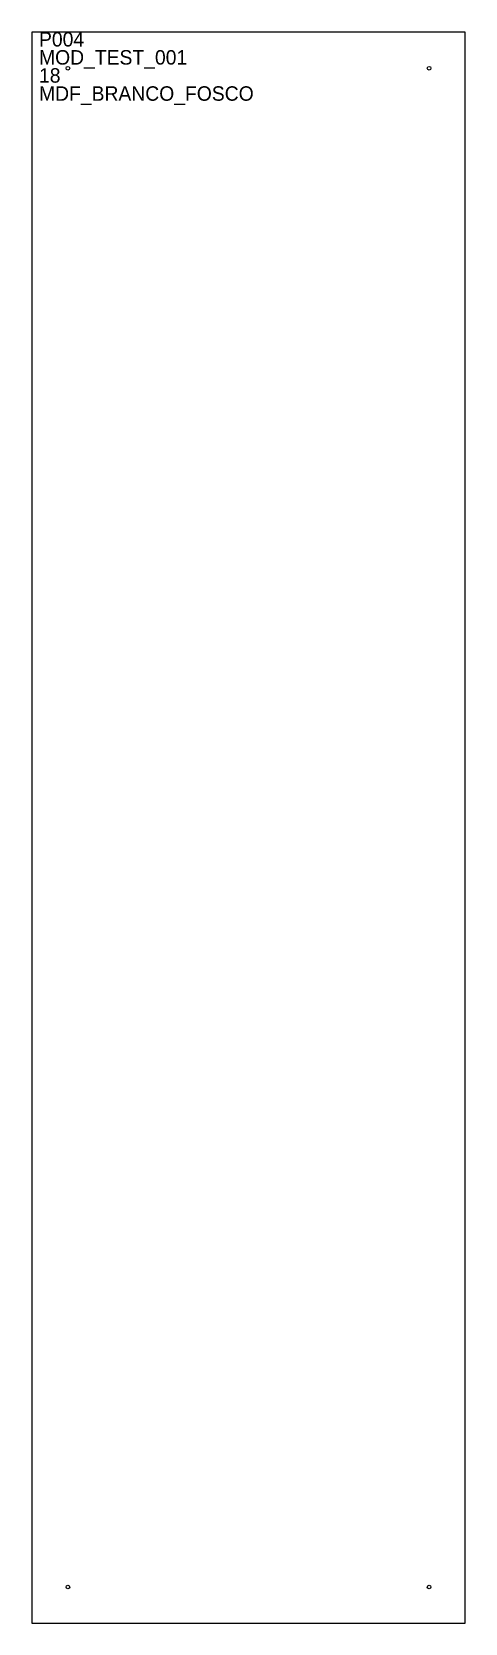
# Model space of a CAD drawing. Header units: millimetres. Extents: x 0 to 600, y 0 to 2200.
import ezdxf

# ---------------------------------------------------------------- set-up
doc = ezdxf.new("R2010")
doc.units = ezdxf.units.MM
for name, color, linetype in [('CUT_OUT', 1, 'CONTINUOUS'), ('DRILL_V', 3, 'CONTINUOUS'), ('TEXT_ID', 7, 'CONTINUOUS')]:
    doc.layers.add(name, color=color, linetype=linetype)

# ---------------------------------------------------------------- blocks, each defined once
blk = doc.blocks.new('PART_INFO')
at = {"layer": 'TEXT_ID'}
for tag, p in [('PART_ID', (0, 0)), ('MODULE_ID', (0, -25)), ('THICKNESS_MM', (0, -50)), ('MATERIAL', (0, -75))]:
    blk.add_attdef(tag, p, '', height=20, dxfattribs=at)

msp = doc.modelspace()

# ---------------------------------------------------------------- linework, layer by layer
at = {"layer": 'CUT_OUT'}
msp.add_lwpolyline([(0, 0), (600, 0), (600, 2200), (0, 2200)], close=True, dxfattribs=at)
at = {"layer": 'DRILL_V'}
for centre in [(50, 2150), (550, 2150), (50, 50), (550, 50)]:
    msp.add_circle(centre, 2.5, dxfattribs=at)

# ---------------------------------------------------------------- block references
at = {"layer": 'TEXT_ID'}
msp.add_blockref('PART_INFO', (10, 2180), dxfattribs=at).add_auto_attribs({'PART_ID': 'P004', 'MODULE_ID': 'MOD_TEST_001', 'THICKNESS_MM': '18', 'MATERIAL': 'MDF_BRANCO_FOSCO'})

doc.saveas('drawing.dxf')
